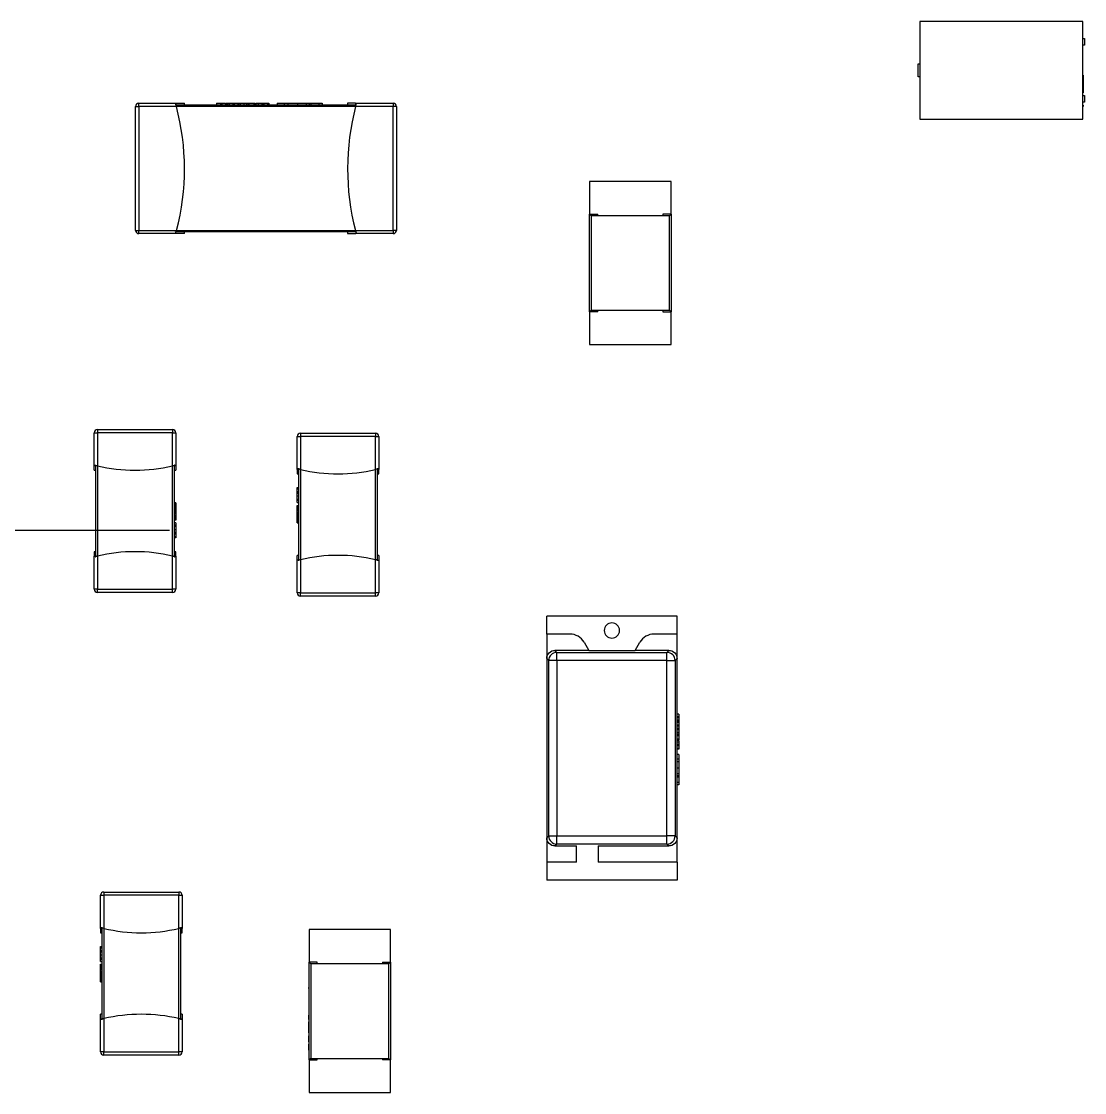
# Model space of a CAD drawing. Header units: millimetres. Extents: x 0 to 297, y 0 to 210.
# Drawn here: x 113.27 to 123.05, y 141.18 to 151.04 of the extents above; entities that cross this region are included whole.
import ezdxf

# ---------------------------------------------------------------- set-up
doc = ezdxf.new("R2010")
doc.units = ezdxf.units.MM
doc.layers.add('图框', color=7, linetype='Continuous')

# ---------------------------------------------------------------- blocks, each defined once
blk = doc.blocks.new('SW_CENTERMARKSYMBOL_0')
at = {"layer": '图框', "color": 0}
blk.add_line((3.75, 0), (6.75, 0), dxfattribs=at)

msp = doc.modelspace()

# ---------------------------------------------------------------- linework, layer by layer
at = {"color": 7, "linetype": 'Continuous', "lineweight": 25}
for p, q in [((123.0361, 151.0368), (121.5361, 151.0368)), ((121.5361, 151.0368), (121.5361, 150.1368)), ((123.0361, 150.1368), (123.0361, 151.0368)), ((123.0361, 150.8793), (123.0511, 150.8793)), ((123.0511, 150.8193), (123.0361, 150.8193)), ((123.0511, 150.8793), (123.0511, 150.8193)), ((121.5211, 150.6468), (121.5361, 150.6468)), ((121.5211, 150.5268), (121.5211, 150.6468)), ((121.5361, 150.5268), (121.5211, 150.5268)), ((123.0376, 150.5417), (123.0361, 150.5417)), ((123.0376, 150.5301), (123.0361, 150.5301)), ((123.0376, 150.5259), (123.0361, 150.5259)), ((123.0376, 150.5417), (123.0376, 150.5301)), ((123.0376, 150.5301), (123.0376, 150.5259)), ((123.0376, 150.5259), (123.0376, 150.5143)), ((123.0376, 150.5143), (123.0361, 150.5143)), ((123.0376, 150.5126), (123.0361, 150.5126)), ((123.0376, 150.508), (123.0361, 150.508)), ((123.0376, 150.5035), (123.0361, 150.5035)), ((123.0376, 150.4919), (123.0361, 150.4919)), ((123.0376, 150.4877), (123.0361, 150.4877)), ((123.0376, 150.4761), (123.0361, 150.4761)), ((123.0376, 150.4744), (123.0361, 150.4744)), ((123.0376, 150.4698), (123.0361, 150.4698)), ((123.0376, 150.4583), (123.0361, 150.4583)), ((123.0376, 150.4496), (123.0361, 150.4496)), ((123.0376, 150.4448), (123.0361, 150.4448)), ((123.0376, 150.4438), (123.0361, 150.4438)), ((123.0376, 150.4431), (123.0361, 150.4431)), ((123.0376, 150.4274), (123.0361, 150.4274)), ((123.0376, 150.4263), (123.0361, 150.4263)), ((123.0376, 150.4239), (123.0361, 150.4239)), ((123.0376, 150.4213), (123.0361, 150.4213)), ((123.0376, 150.508), (123.0376, 150.5044)), ((123.0376, 150.5035), (123.0376, 150.4919)), ((123.0376, 150.4919), (123.0376, 150.4877)), ((123.0376, 150.4877), (123.0376, 150.4761)), ((123.0376, 150.4761), (123.0376, 150.4752)), ((123.0376, 150.4583), (123.0376, 150.4496)), ((123.0376, 150.4496), (123.0376, 150.4448)), ((123.0376, 150.4448), (123.0376, 150.4438)), ((123.0376, 150.4438), (123.0376, 150.4431)), ((123.0376, 150.4431), (123.0376, 150.4274)), ((123.0376, 150.4269), (123.0376, 150.4263)), ((123.0376, 150.414), (123.0361, 150.414)), ((123.0376, 150.4028), (123.0361, 150.4028)), ((123.0376, 150.4012), (123.0361, 150.4012)), ((123.0376, 150.3984), (123.0361, 150.3984)), ((123.0376, 150.3975), (123.0361, 150.3975)), ((123.0376, 150.3972), (123.0361, 150.3972)), ((123.0376, 150.385), (123.0361, 150.385)), ((123.0376, 150.3811), (123.0361, 150.3811)), ((123.0376, 150.3561), (123.0361, 150.3561)), ((123.0361, 150.3543), (123.0511, 150.3543)), ((123.0376, 150.3346), (123.0361, 150.3346)), ((123.0376, 150.3229), (123.0361, 150.3229)), ((123.0376, 150.4122), (123.0376, 150.4108)), ((123.0376, 150.4014), (123.0376, 150.4012)), ((123.0376, 150.3975), (123.0376, 150.3972)), ((123.0376, 150.3972), (123.0376, 150.385)), ((123.0376, 150.385), (123.0376, 150.3811)), ((123.0511, 150.3543), (123.0511, 150.2943)), ((114.3214, 150.2542), (114.3514, 150.2542)), ((114.3214, 149.1142), (114.3214, 150.2542)), ((114.3514, 150.2542), (114.3514, 150.2842)), ((114.3514, 150.2842), (114.6992, 150.2842)), ((114.3514, 150.2542), (114.3514, 149.1142)), ((114.6969, 150.2542), (114.3514, 150.2542)), ((114.6899, 150.2802), (114.6952, 150.2802)), ((114.6929, 150.2692), (114.6922, 150.2692)), ((114.6952, 150.2607), (114.6952, 150.2802)), ((116.346, 150.2542), (114.6969, 150.2542)), ((114.6992, 150.2842), (114.7714, 150.2842)), ((114.6992, 150.2692), (116.3437, 150.2692)), ((114.7714, 150.2692), (114.7714, 150.2842)), ((115.0663, 150.2842), (115.0663, 150.2692)), ((115.0663, 150.2842), (115.1012, 150.2842)), ((115.1012, 150.2842), (115.1012, 150.2692)), ((115.1012, 150.2842), (115.1138, 150.2842)), ((115.1138, 150.2842), (115.1138, 150.2692)), ((115.1138, 150.2842), (115.1487, 150.2842)), ((115.1487, 150.2842), (115.1487, 150.2692)), ((115.1537, 150.2842), (115.1537, 150.2692)), ((115.1675, 150.2842), (115.1675, 150.2692)), ((115.1675, 150.2842), (115.1783, 150.2842)), ((115.1809, 150.2842), (115.1809, 150.2692)), ((115.1809, 150.2842), (115.2158, 150.2842)), ((115.2158, 150.2842), (115.2158, 150.2692)), ((115.2158, 150.2842), (115.2284, 150.2842)), ((115.2284, 150.2842), (115.2284, 150.2692)), ((115.2284, 150.2842), (115.2633, 150.2842)), ((115.2633, 150.2842), (115.2633, 150.2692)), ((115.2633, 150.2842), (115.266, 150.2842)), ((115.2683, 150.2842), (115.2683, 150.2692)), ((115.2821, 150.2842), (115.2821, 150.2692)), ((115.3168, 150.2842), (115.3168, 150.2692)), ((115.3168, 150.2842), (115.3429, 150.2842)), ((115.3429, 150.2842), (115.3429, 150.2692)), ((115.3429, 150.2842), (115.357, 150.2842)), ((115.357, 150.2842), (115.357, 150.2692)), ((115.357, 150.2842), (115.3601, 150.2842)), ((115.3601, 150.2842), (115.3601, 150.2692)), ((115.3601, 150.2842), (115.3622, 150.2842)), ((115.3622, 150.2842), (115.3622, 150.2692)), ((115.3622, 150.2842), (115.4094, 150.2842)), ((115.4094, 150.2842), (115.4094, 150.2692)), ((115.4106, 150.2842), (115.4126, 150.2842)), ((115.4126, 150.2842), (115.4126, 150.2692)), ((115.4199, 150.2842), (115.4199, 150.2692)), ((115.42, 150.2842), (115.42, 150.2692)), ((115.4277, 150.2842), (115.4277, 150.2692)), ((115.4494, 150.2842), (115.4494, 150.2692)), ((115.4549, 150.2842), (115.4591, 150.2842)), ((115.483, 150.2842), (115.483, 150.2692)), ((115.4874, 150.2842), (115.488, 150.2842)), ((115.4962, 150.2842), (115.4962, 150.2692)), ((115.499, 150.2842), (115.499, 150.2692)), ((115.499, 150.2842), (115.5, 150.2842)), ((115.5, 150.2842), (115.5, 150.2692)), ((115.5, 150.2842), (115.5364, 150.2842)), ((115.5364, 150.2842), (115.5364, 150.2692)), ((115.5364, 150.2842), (115.5482, 150.2842)), ((115.5482, 150.2842), (115.5482, 150.2692)), ((115.6232, 150.2842), (115.6232, 150.2692)), ((115.6876, 150.2842), (115.6876, 150.2692)), ((115.7227, 150.2842), (115.7227, 150.2692)), ((115.8112, 150.2842), (115.8112, 150.2692)), ((115.8893, 150.2842), (115.8893, 150.2692)), ((115.9179, 150.2842), (115.9179, 150.2692)), ((115.9329, 150.2842), (115.9329, 150.2692)), ((116.0077, 150.2842), (116.0077, 150.2692)), ((116.0383, 150.2842), (116.0383, 150.2692)), ((116.2714, 150.2842), (116.2714, 150.2692)), ((116.3437, 150.2842), (116.2714, 150.2842)), ((116.3437, 150.2842), (116.6914, 150.2842)), ((116.6914, 150.2542), (116.346, 150.2542)), ((116.3477, 150.2802), (116.353, 150.2802)), ((116.3477, 150.2607), (116.3477, 150.2802)), ((116.3506, 150.2692), (116.35, 150.2692)), ((116.6914, 150.2842), (116.6914, 150.2542)), ((116.7214, 150.2542), (116.6914, 150.2542)), ((116.6914, 149.1142), (116.6914, 150.2542)), ((116.7214, 150.2542), (116.7214, 149.1142)), ((123.0376, 150.2934), (123.0361, 150.2934)), ((123.0376, 150.2674), (123.0361, 150.2674)), ((123.0376, 150.2579), (123.0361, 150.2579)), ((123.0376, 150.2529), (123.0361, 150.2529)), ((123.0376, 150.2279), (123.0361, 150.2279)), ((123.0511, 150.2943), (123.0376, 150.2943)), ((121.5361, 150.1368), (123.0361, 150.1368)), ((123.0376, 150.2177), (123.0361, 150.2177)), ((118.4975, 149.5636), (118.4975, 149.2636)), ((119.2475, 149.5636), (118.4975, 149.5636)), ((119.2475, 149.2636), (119.2475, 149.5636)), ((118.5125, 149.2486), (118.4975, 149.2636)), ((118.4975, 148.3636), (118.4975, 149.2636)), ((118.4975, 149.2636), (118.5725, 149.2636)), ((119.2325, 149.2486), (118.5125, 149.2486)), ((118.5125, 149.2486), (118.5125, 148.3786)), ((118.5725, 149.2561), (118.5725, 149.2636)), ((119.1725, 149.2636), (119.1725, 149.2561)), ((119.2475, 149.2636), (119.1725, 149.2636)), ((119.2325, 149.2486), (119.2475, 149.2636)), ((119.2325, 148.3786), (119.2325, 149.2486)), ((119.2475, 149.2636), (119.2475, 148.3636)), ((119.249, 149.1733), (119.2475, 149.1733)), ((119.249, 149.1505), (119.2475, 149.1505)), ((119.249, 149.142), (119.2475, 149.142)), ((119.249, 149.1733), (119.249, 149.1505)), ((119.249, 149.1505), (119.249, 149.142)), ((119.249, 149.142), (119.249, 149.1184)), ((114.3214, 149.1142), (114.3514, 149.1142)), ((114.3514, 149.1142), (114.6992, 149.1142)), ((114.3514, 149.0842), (114.3514, 149.1142)), ((114.6969, 149.0842), (114.3514, 149.0842)), ((114.6899, 149.0992), (114.6952, 149.0992)), ((114.6929, 149.0883), (114.6922, 149.0883)), ((114.6929, 149.0907), (114.6929, 149.0883)), ((116.346, 149.0992), (114.6969, 149.0992)), ((114.7714, 149.0842), (114.6969, 149.0842)), ((114.6992, 149.1142), (116.3437, 149.1142)), ((114.7714, 149.0842), (114.7714, 149.0992)), ((116.2714, 149.0992), (116.2714, 149.0842)), ((116.2714, 149.0842), (116.346, 149.0842)), ((116.3437, 149.1142), (116.6914, 149.1142)), ((116.6914, 149.0842), (116.346, 149.0842)), ((116.3477, 149.0992), (116.353, 149.0992)), ((116.35, 149.0907), (116.35, 149.0883)), ((116.3506, 149.0883), (116.35, 149.0883)), ((116.6914, 149.1142), (116.6914, 149.0842)), ((116.7214, 149.1142), (116.6914, 149.1142)), ((119.249, 149.1184), (119.2475, 149.1184)), ((119.249, 149.1152), (119.2475, 149.1152)), ((119.249, 149.1062), (119.2475, 149.1062)), ((119.249, 149.0975), (119.2475, 149.0975)), ((119.249, 149.0747), (119.2475, 149.0747)), ((119.249, 149.0663), (119.2475, 149.0663)), ((119.249, 149.0427), (119.2475, 149.0427)), ((119.249, 149.0395), (119.2475, 149.0395)), ((119.249, 149.0975), (119.249, 149.0747)), ((119.249, 149.0747), (119.249, 149.0663)), ((119.249, 149.0663), (119.249, 149.0427)), ((119.249, 149.0427), (119.249, 149.0411)), ((119.249, 149.0304), (119.2475, 149.0304)), ((119.249, 149.0074), (119.2475, 149.0074)), ((119.249, 148.99), (119.2475, 148.99)), ((119.249, 148.9896), (119.2475, 148.9896)), ((119.249, 148.9798), (119.2475, 148.9798)), ((119.249, 148.9781), (119.2475, 148.9781)), ((119.249, 148.9771), (119.2475, 148.9771)), ((119.249, 148.9457), (119.2475, 148.9457)), ((119.249, 148.9453), (119.2475, 148.9453)), ((119.249, 148.9427), (119.2475, 148.9427)), ((119.249, 149.013), (119.249, 149.0074)), ((119.249, 149.0074), (119.249, 148.99)), ((119.249, 148.99), (119.249, 148.9896)), ((119.249, 148.9896), (119.249, 148.9798)), ((119.249, 148.9798), (119.249, 148.9781)), ((119.249, 148.9781), (119.249, 148.9771)), ((119.249, 148.9771), (119.249, 148.9457)), ((119.249, 148.9457), (119.249, 148.9453)), ((119.249, 148.9444), (119.249, 148.9427)), ((119.2475, 148.9378), (119.249, 148.9378)), ((119.249, 148.9378), (119.2475, 148.9378)), ((119.249, 148.9376), (119.2475, 148.9376)), ((119.249, 148.9375), (119.2475, 148.9375)), ((119.249, 148.9335), (119.2475, 148.9335)), ((119.249, 148.919), (119.2475, 148.919)), ((119.249, 148.8966), (119.2475, 148.8966)), ((119.249, 148.8876), (119.2475, 148.8876)), ((119.249, 148.8849), (119.2475, 148.8849)), ((119.249, 148.861), (119.2475, 148.861)), ((119.249, 148.8531), (119.2475, 148.8531)), ((119.249, 148.8527), (119.2475, 148.8527)), ((119.249, 148.8524), (119.2475, 148.8524)), ((119.249, 148.852), (119.2475, 148.852)), ((119.249, 148.9149), (119.249, 148.9117)), ((119.249, 148.8849), (119.249, 148.861)), ((119.249, 148.861), (119.249, 148.8531)), ((119.249, 148.8531), (119.249, 148.8527)), ((119.249, 148.8527), (119.249, 148.8524)), ((119.249, 148.8524), (119.249, 148.852)), ((119.249, 148.8025), (119.2475, 148.8025)), ((119.249, 148.7599), (119.2475, 148.7599)), ((119.249, 148.7367), (119.2475, 148.7367)), ((119.249, 148.6779), (119.2475, 148.6779)), ((119.249, 148.6257), (119.2475, 148.6257)), ((119.249, 148.6065), (119.2475, 148.6065)), ((119.249, 148.5965), (119.2475, 148.5965)), ((119.249, 148.5465), (119.2475, 148.5465)), ((119.249, 148.5258), (119.2475, 148.5258)), ((118.4975, 148.3636), (118.5125, 148.3786)), ((118.4975, 148.3636), (118.4975, 148.0636)), ((118.5725, 148.3636), (118.4975, 148.3636)), ((118.5125, 148.3786), (119.2325, 148.3786)), ((118.5725, 148.3636), (118.5725, 148.3711)), ((119.1725, 148.3711), (119.1725, 148.3636)), ((119.1725, 148.3636), (119.2475, 148.3636)), ((119.2475, 148.3636), (119.2325, 148.3786)), ((119.2475, 148.0636), (119.2475, 148.3636)), ((118.4975, 148.0636), (119.2475, 148.0636)), ((113.971, 147.2823), (113.971, 147.2523)), ((113.971, 147.2823), (114.661, 147.2823)), ((114.661, 147.2823), (114.661, 147.2523)), ((113.941, 147.2523), (113.971, 147.2523)), ((113.941, 146.9475), (113.941, 147.2523)), ((114.661, 147.2523), (113.971, 147.2523)), ((113.971, 147.2523), (113.971, 146.9475)), ((114.661, 146.9475), (114.661, 147.2523)), ((114.661, 147.2523), (114.691, 147.2523)), ((114.691, 147.2523), (114.691, 146.9475)), ((115.8092, 147.2185), (115.8392, 147.2185)), ((115.8092, 146.9137), (115.8092, 147.2185)), ((115.8392, 147.2485), (115.8392, 147.2185)), ((115.8392, 147.2485), (116.5292, 147.2485)), ((116.5292, 147.2185), (115.8392, 147.2185)), ((115.8392, 147.2185), (115.8392, 146.9137)), ((116.5292, 147.2485), (116.5292, 147.2185)), ((116.5292, 147.2185), (116.5592, 147.2185)), ((116.5292, 146.9137), (116.5292, 147.2185)), ((116.5592, 147.2185), (116.5592, 146.9137)), ((113.941, 146.9073), (113.941, 146.9475)), ((113.941, 146.9073), (113.956, 146.9073)), ((113.945, 146.9511), (113.945, 146.9539)), ((113.956, 146.9511), (113.945, 146.9511)), ((113.956, 146.9539), (113.956, 146.9511)), ((113.956, 146.1171), (113.956, 146.9475)), ((113.971, 146.9475), (113.971, 146.1171)), ((114.661, 146.1171), (114.661, 146.9475)), ((114.676, 146.9511), (114.676, 146.9539)), ((114.676, 146.9511), (114.687, 146.9511)), ((114.676, 146.9475), (114.676, 146.1171)), ((114.676, 146.9073), (114.691, 146.9073)), ((114.687, 146.9539), (114.687, 146.9511)), ((114.691, 146.9475), (114.691, 146.9073)), ((115.8092, 146.9137), (115.8092, 146.8735)), ((115.8092, 146.8735), (115.8242, 146.8735)), ((115.8132, 146.9173), (115.8132, 146.9201)), ((115.8242, 146.9173), (115.8132, 146.9173)), ((115.8242, 146.9201), (115.8242, 146.9173)), ((115.8242, 146.0833), (115.8242, 146.9137)), ((115.8392, 146.9137), (115.8392, 146.0833)), ((116.5292, 146.0833), (116.5292, 146.9137)), ((116.5442, 146.9173), (116.5442, 146.9201)), ((116.5442, 146.9173), (116.5552, 146.9173)), ((116.5442, 146.9137), (116.5442, 146.0833)), ((116.5442, 146.8735), (116.5592, 146.8735)), ((116.5552, 146.9201), (116.5552, 146.9173)), ((116.5592, 146.8735), (116.5592, 146.9137)), ((115.8092, 146.7468), (115.8242, 146.7468)), ((115.8092, 146.7366), (115.8242, 146.7366)), ((115.8092, 146.7116), (115.8242, 146.7116)), ((115.8092, 146.7066), (115.8242, 146.7066)), ((115.8092, 146.6971), (115.8242, 146.6971)), ((115.8092, 146.6711), (115.8242, 146.6711)), ((114.691, 146.608), (114.676, 146.608)), ((114.691, 146.5964), (114.676, 146.5964)), ((114.691, 146.5922), (114.676, 146.5922)), ((114.691, 146.5806), (114.676, 146.5806)), ((114.691, 146.5789), (114.676, 146.5789)), ((114.691, 146.5743), (114.676, 146.5743)), ((114.691, 146.608), (114.691, 146.5964)), ((114.691, 146.5964), (114.691, 146.5922)), ((114.691, 146.5922), (114.691, 146.5806)), ((114.691, 146.5743), (114.691, 146.5707)), ((115.8092, 146.6416), (115.8242, 146.6416)), ((115.8092, 146.6298), (115.8242, 146.6298)), ((115.8092, 146.6084), (115.8242, 146.6084)), ((115.8092, 146.5795), (115.8092, 146.5834)), ((115.8092, 146.5834), (115.8242, 146.5834)), ((115.8092, 146.5795), (115.8242, 146.5795)), ((115.8092, 146.5673), (115.8092, 146.5795)), ((114.691, 146.5698), (114.676, 146.5698)), ((114.691, 146.5582), (114.676, 146.5582)), ((114.691, 146.554), (114.676, 146.554)), ((114.691, 146.5424), (114.676, 146.5424)), ((114.691, 146.5407), (114.676, 146.5407)), ((114.691, 146.5361), (114.676, 146.5361)), ((114.691, 146.5245), (114.676, 146.5245)), ((114.691, 146.5158), (114.676, 146.5158)), ((114.691, 146.5111), (114.676, 146.5111)), ((114.691, 146.5101), (114.676, 146.5101)), ((114.691, 146.5094), (114.676, 146.5094)), ((114.691, 146.4937), (114.676, 146.4937)), ((114.691, 146.4926), (114.676, 146.4926)), ((114.691, 146.4902), (114.676, 146.4902)), ((114.691, 146.4876), (114.676, 146.4876)), ((114.691, 146.4803), (114.676, 146.4803)), ((114.691, 146.5698), (114.691, 146.5582)), ((114.691, 146.5582), (114.691, 146.554)), ((114.691, 146.554), (114.691, 146.5424)), ((114.691, 146.5424), (114.691, 146.5415)), ((114.691, 146.5245), (114.691, 146.5158)), ((114.691, 146.5158), (114.691, 146.5111)), ((114.691, 146.5111), (114.691, 146.5101)), ((114.691, 146.5101), (114.691, 146.5094)), ((114.691, 146.5094), (114.691, 146.4937)), ((114.691, 146.4932), (114.691, 146.4926)), ((114.691, 146.4785), (114.691, 146.4771)), ((115.8092, 146.5673), (115.8242, 146.5673)), ((115.8092, 146.567), (115.8092, 146.5673)), ((115.8092, 146.567), (115.8242, 146.567)), ((115.8092, 146.5661), (115.8242, 146.5661)), ((115.8092, 146.5631), (115.8092, 146.5633)), ((115.8092, 146.5617), (115.8242, 146.5617)), ((115.8092, 146.5523), (115.8092, 146.5537)), ((115.8092, 146.5504), (115.8242, 146.5504)), ((115.8092, 146.5432), (115.8242, 146.5432)), ((115.8092, 146.5406), (115.8242, 146.5406)), ((115.8092, 146.5382), (115.8242, 146.5382)), ((115.8092, 146.5375), (115.8092, 146.5382)), ((115.8092, 146.5214), (115.8092, 146.5371)), ((115.8092, 146.5371), (115.8242, 146.5371)), ((115.8092, 146.5214), (115.8242, 146.5214)), ((115.8092, 146.5207), (115.8092, 146.5214)), ((115.8092, 146.5207), (115.8242, 146.5207)), ((115.8092, 146.5197), (115.8092, 146.5207)), ((115.8092, 146.5197), (115.8242, 146.5197)), ((115.8092, 146.5149), (115.8092, 146.5197)), ((115.8092, 146.5062), (115.8092, 146.5149)), ((115.8092, 146.5149), (115.8242, 146.5149)), ((115.8092, 146.5062), (115.8242, 146.5062)), ((115.8092, 146.4947), (115.8242, 146.4947)), ((115.8092, 146.4901), (115.8242, 146.4901)), ((115.8092, 146.4884), (115.8092, 146.4893)), ((115.8092, 146.4768), (115.8092, 146.4884)), ((115.8092, 146.4884), (115.8242, 146.4884)), ((115.8092, 146.4726), (115.8092, 146.4768)), ((115.8092, 146.4768), (115.8242, 146.4768)), ((114.691, 146.4691), (114.676, 146.4691)), ((114.691, 146.4647), (114.676, 146.4647)), ((114.691, 146.4638), (114.676, 146.4638)), ((114.691, 146.4635), (114.676, 146.4635)), ((114.691, 146.4513), (114.676, 146.4513)), ((114.691, 146.4474), (114.676, 146.4474)), ((114.691, 146.4224), (114.676, 146.4224)), ((114.691, 146.4009), (114.676, 146.4009)), ((114.691, 146.3892), (114.676, 146.3892)), ((114.691, 146.4677), (114.691, 146.4675)), ((114.691, 146.4638), (114.691, 146.4635)), ((114.691, 146.4635), (114.691, 146.4513)), ((114.691, 146.4513), (114.691, 146.4474)), ((115.8092, 146.4726), (115.8242, 146.4726)), ((115.8092, 146.461), (115.8092, 146.4726)), ((115.8092, 146.461), (115.8242, 146.461)), ((115.8092, 146.4565), (115.8092, 146.4601)), ((115.8092, 146.4565), (115.8242, 146.4565)), ((115.8092, 146.4519), (115.8242, 146.4519)), ((115.8092, 146.4386), (115.8092, 146.4502)), ((115.8092, 146.4502), (115.8242, 146.4502)), ((115.8092, 146.4344), (115.8092, 146.4386)), ((115.8092, 146.4386), (115.8242, 146.4386)), ((115.8092, 146.4344), (115.8242, 146.4344)), ((115.8092, 146.4228), (115.8092, 146.4344)), ((115.8092, 146.4228), (115.8242, 146.4228)), ((114.691, 146.3597), (114.676, 146.3597)), ((114.691, 146.3337), (114.676, 146.3337)), ((114.691, 146.3241), (114.676, 146.3241)), ((114.691, 146.3192), (114.676, 146.3192)), ((114.691, 146.2942), (114.676, 146.2942)), ((114.691, 146.284), (114.676, 146.284)), ((113.956, 146.1573), (113.941, 146.1573)), ((113.941, 146.1573), (113.941, 146.1171)), ((113.941, 145.8123), (113.941, 146.1171)), ((113.945, 146.1107), (113.945, 146.1135)), ((113.956, 146.1135), (113.945, 146.1135)), ((113.956, 146.1135), (113.956, 146.1107)), ((113.971, 146.1171), (113.971, 145.8123)), ((114.661, 145.8123), (114.661, 146.1171)), ((114.691, 146.1573), (114.676, 146.1573)), ((114.676, 146.1107), (114.676, 146.1135)), ((114.676, 146.1135), (114.687, 146.1135)), ((114.687, 146.1135), (114.687, 146.1107)), ((114.691, 146.1171), (114.691, 146.1573)), ((114.691, 146.1171), (114.691, 145.8123)), ((115.8242, 146.1235), (115.8092, 146.1235)), ((115.8092, 146.0833), (115.8092, 146.1235)), ((115.8092, 145.7785), (115.8092, 146.0833)), ((115.8132, 146.0769), (115.8132, 146.0796)), ((115.8242, 146.0796), (115.8132, 146.0796)), ((115.8242, 146.0796), (115.8242, 146.0769)), ((115.8392, 146.0833), (115.8392, 145.7785)), ((116.5292, 145.7785), (116.5292, 146.0833)), ((116.5592, 146.1235), (116.5442, 146.1235)), ((116.5442, 146.0769), (116.5442, 146.0796)), ((116.5442, 146.0796), (116.5552, 146.0796)), ((116.5552, 146.0796), (116.5552, 146.0769)), ((116.5592, 146.1235), (116.5592, 146.0833)), ((116.5592, 146.0833), (116.5592, 145.7785)), ((113.971, 145.8123), (113.941, 145.8123)), ((113.971, 145.7823), (113.971, 145.8123)), ((113.971, 145.8123), (114.661, 145.8123)), ((114.691, 145.8123), (114.661, 145.8123)), ((114.661, 145.7823), (114.661, 145.8123)), ((114.661, 145.7823), (113.971, 145.7823)), ((115.8392, 145.7785), (115.8092, 145.7785)), ((115.8392, 145.7485), (115.8392, 145.7785)), ((115.8392, 145.7785), (116.5292, 145.7785)), ((116.5292, 145.7485), (115.8392, 145.7485)), ((116.5292, 145.7485), (116.5292, 145.7785)), ((116.5592, 145.7785), (116.5292, 145.7785)), ((118.1031, 145.3989), (118.1031, 145.5639)), ((119.3031, 145.5639), (118.1031, 145.5639)), ((119.3031, 145.3989), (119.3031, 145.5639)), ((118.1031, 145.3989), (118.1031, 143.2989)), ((118.3165, 145.3989), (118.1031, 145.3989)), ((119.3031, 145.3989), (119.0897, 145.3989)), ((119.3031, 143.2989), (119.3031, 145.3989)), ((118.4464, 145.3239), (118.4897, 145.2489)), ((118.9165, 145.2489), (118.9598, 145.3239)), ((118.178, 145.2489), (118.1964, 145.2305)), ((118.4897, 145.2489), (118.178, 145.2489)), ((118.1964, 145.1555), (118.1964, 145.2305)), ((118.1964, 145.2305), (119.2097, 145.2305)), ((118.4897, 145.2489), (118.9165, 145.2489)), ((119.2281, 145.2489), (118.9165, 145.2489)), ((119.2097, 145.2305), (119.2281, 145.2489)), ((119.2097, 145.1555), (119.2097, 145.2305)), ((118.1215, 145.1555), (118.1031, 145.1739)), ((118.1031, 145.1739), (118.1031, 143.5239)), ((118.1964, 145.1555), (118.1215, 145.1555)), ((118.1215, 143.5423), (118.1215, 145.1555)), ((118.1964, 145.1555), (118.1964, 143.5423)), ((119.2097, 145.1555), (118.1964, 145.1555)), ((119.2097, 143.5423), (119.2097, 145.1555)), ((119.2097, 145.1555), (119.2846, 145.1555)), ((119.3031, 145.1739), (119.2846, 145.1555)), ((119.2846, 145.1555), (119.2846, 143.5423)), ((119.3031, 143.5239), (119.3031, 145.1739)), ((119.3181, 144.661), (119.3031, 144.661)), ((119.3181, 144.6377), (119.3031, 144.6377)), ((119.3181, 144.6293), (119.3031, 144.6293)), ((119.3181, 144.6061), (119.3031, 144.6061)), ((119.3181, 144.6027), (119.3031, 144.6027)), ((119.3181, 144.661), (119.3181, 144.6377)), ((119.3181, 144.6377), (119.3181, 144.6293)), ((119.3181, 144.6293), (119.3181, 144.6061)), ((119.3181, 144.5935), (119.3031, 144.5935)), ((119.3181, 144.5846), (119.3031, 144.5846)), ((119.3181, 144.5613), (119.3031, 144.5613)), ((119.3181, 144.5529), (119.3031, 144.5529)), ((119.3181, 144.5297), (119.3031, 144.5297)), ((119.3181, 144.5263), (119.3031, 144.5263)), ((119.3181, 144.5171), (119.3031, 144.5171)), ((119.3181, 144.5935), (119.3181, 144.5863)), ((119.3181, 144.5846), (119.3181, 144.5613)), ((119.3181, 144.5613), (119.3181, 144.5529)), ((119.3181, 144.5529), (119.3181, 144.5297)), ((119.3181, 144.5297), (119.3181, 144.5278)), ((119.3181, 144.494), (119.3031, 144.494)), ((119.3181, 144.4766), (119.3031, 144.4766)), ((119.3181, 144.4671), (119.3031, 144.4671)), ((119.3181, 144.4651), (119.3031, 144.4651)), ((119.3181, 144.4637), (119.3031, 144.4637)), ((119.3181, 144.4323), (119.3031, 144.4323)), ((119.3181, 144.4301), (119.3031, 144.4301)), ((119.3181, 144.4252), (119.3031, 144.4252)), ((119.3181, 144.4252), (119.3031, 144.4252)), ((119.3181, 144.42), (119.3031, 144.42)), ((119.3181, 144.4056), (119.3031, 144.4056)), ((119.3181, 144.494), (119.3181, 144.4766)), ((119.3181, 144.4766), (119.3181, 144.4671)), ((119.3181, 144.4671), (119.3181, 144.4651)), ((119.3181, 144.4651), (119.3181, 144.4637)), ((119.3181, 144.4637), (119.3181, 144.4323)), ((119.3181, 144.4314), (119.3181, 144.4301)), ((119.3181, 144.3832), (119.3031, 144.3832)), ((119.3181, 144.3744), (119.3031, 144.3744)), ((119.3181, 144.3725), (119.3031, 144.3725)), ((119.3181, 144.3719), (119.3031, 144.3719)), ((119.3181, 144.3476), (119.3031, 144.3476)), ((119.3181, 144.3397), (119.3031, 144.3397)), ((119.3181, 144.4019), (119.3181, 144.3991)), ((119.3181, 144.3802), (119.3181, 144.3798)), ((119.3181, 144.3725), (119.3181, 144.3719)), ((119.3181, 144.3719), (119.3181, 144.3476)), ((119.3181, 144.3476), (119.3181, 144.3397)), ((119.3181, 144.2897), (119.3031, 144.2897)), ((119.3181, 144.2468), (119.3031, 144.2468)), ((119.3181, 144.2234), (119.3031, 144.2234)), ((119.3181, 144.1644), (119.3031, 144.1644)), ((119.3181, 144.1123), (119.3031, 144.1123)), ((119.3181, 144.0932), (119.3031, 144.0932)), ((119.3181, 144.0832), (119.3031, 144.0832)), ((119.3181, 144.0333), (119.3031, 144.0333)), ((119.3181, 144.013), (119.3031, 144.013)), ((118.1031, 143.5239), (118.1215, 143.5423)), ((118.1215, 143.5423), (118.1964, 143.5423)), ((118.1964, 143.5423), (119.2097, 143.5423)), ((118.1964, 143.4673), (118.1964, 143.5423)), ((119.2846, 143.5423), (119.2097, 143.5423)), ((119.2097, 143.4673), (119.2097, 143.5423)), ((119.2846, 143.5423), (119.3031, 143.5239)), ((118.1964, 143.4673), (118.178, 143.4489)), ((118.178, 143.4489), (118.3762, 143.4489)), ((119.2097, 143.4673), (118.1964, 143.4673)), ((118.3762, 143.2989), (118.3762, 143.4494)), ((118.5777, 143.4494), (118.5777, 143.2989)), ((118.5777, 143.4489), (119.2281, 143.4489)), ((119.2281, 143.4489), (119.2097, 143.4673)), ((118.3762, 143.2989), (118.1031, 143.2989)), ((118.1031, 143.2989), (118.1031, 143.1339)), ((119.3031, 143.2989), (118.5777, 143.2989)), ((119.3031, 143.2989), (119.3031, 143.1339)), ((119.3031, 143.1339), (118.1031, 143.1339)), ((114.029, 143.0253), (114.029, 142.9953)), ((114.029, 143.0253), (114.719, 143.0253)), ((114.719, 143.0253), (114.719, 142.9953)), ((113.999, 142.6905), (113.999, 142.9953)), ((113.999, 142.9953), (114.029, 142.9953)), ((114.029, 142.9953), (114.029, 142.6905)), ((114.719, 142.9953), (114.029, 142.9953)), ((114.719, 142.6905), (114.719, 142.9953)), ((114.719, 142.9953), (114.749, 142.9953)), ((114.749, 142.9953), (114.749, 142.6905)), ((113.999, 142.6905), (113.999, 142.6503)), ((113.999, 142.6503), (114.014, 142.6503)), ((114.003, 142.6941), (114.003, 142.6969)), ((114.014, 142.6941), (114.003, 142.6941)), ((114.014, 142.6969), (114.014, 142.6941)), ((114.014, 141.86), (114.014, 142.6905)), ((114.029, 142.6905), (114.029, 141.86)), ((114.719, 141.86), (114.719, 142.6905)), ((114.734, 142.6941), (114.734, 142.6969)), ((114.734, 142.6941), (114.745, 142.6941)), ((114.734, 142.6905), (114.734, 141.86)), ((114.734, 142.6503), (114.749, 142.6503)), ((114.745, 142.6969), (114.745, 142.6941)), ((114.749, 142.6503), (114.749, 142.6905)), ((115.9173, 142.6799), (115.9173, 142.3799)), ((116.6673, 142.6799), (115.9173, 142.6799)), ((116.6673, 142.3799), (116.6673, 142.6799)), ((113.999, 142.5235), (114.014, 142.5235)), ((113.999, 142.5133), (114.014, 142.5133)), ((113.999, 142.4884), (114.014, 142.4884)), ((113.999, 142.4834), (114.014, 142.4834)), ((113.999, 142.4739), (114.014, 142.4739)), ((113.999, 142.4478), (114.014, 142.4478)), ((113.999, 142.4183), (114.014, 142.4183)), ((113.999, 142.4066), (114.014, 142.4066)), ((113.999, 142.3851), (114.014, 142.3851)), ((113.999, 142.3602), (114.014, 142.3602)), ((113.999, 142.3562), (113.999, 142.3602)), ((113.999, 142.3562), (114.014, 142.3562)), ((113.999, 142.3441), (113.999, 142.3562)), ((113.999, 142.3441), (114.014, 142.3441)), ((113.999, 142.3438), (113.999, 142.3441)), ((113.999, 142.3438), (114.014, 142.3438)), ((113.999, 142.3428), (114.014, 142.3428)), ((113.999, 142.3399), (113.999, 142.3401)), ((113.999, 142.3384), (114.014, 142.3384)), ((115.9173, 142.3799), (115.9323, 142.3649)), ((115.9173, 141.4799), (115.9173, 142.3799)), ((115.9923, 142.3799), (115.9173, 142.3799)), ((116.6523, 142.3649), (115.9323, 142.3649)), ((115.9323, 142.3649), (115.9323, 141.4949)), ((115.9923, 142.3724), (115.9923, 142.3799)), ((116.5923, 142.3799), (116.6673, 142.3799)), ((116.5923, 142.3799), (116.5923, 142.3724)), ((116.6673, 142.3799), (116.6523, 142.3649)), ((116.6523, 141.4949), (116.6523, 142.3649)), ((116.6673, 142.3799), (116.6673, 141.4799)), ((113.999, 142.3291), (113.999, 142.3305)), ((113.999, 142.3272), (114.014, 142.3272)), ((113.999, 142.32), (114.014, 142.32)), ((113.999, 142.3174), (114.014, 142.3174)), ((113.999, 142.3143), (113.999, 142.3149)), ((113.999, 142.3149), (114.014, 142.3149)), ((113.999, 142.3139), (114.014, 142.3139)), ((113.999, 142.2982), (113.999, 142.3139)), ((113.999, 142.2982), (114.014, 142.2982)), ((113.999, 142.2975), (113.999, 142.2982)), ((113.999, 142.2975), (114.014, 142.2975)), ((113.999, 142.2964), (113.999, 142.2975)), ((113.999, 142.2964), (114.014, 142.2964)), ((113.999, 142.2917), (113.999, 142.2964)), ((113.999, 142.2917), (114.014, 142.2917)), ((113.999, 142.283), (113.999, 142.2917)), ((113.999, 142.283), (114.014, 142.283)), ((113.999, 142.2715), (114.014, 142.2715)), ((113.999, 142.2669), (114.014, 142.2669)), ((113.999, 142.2652), (113.999, 142.2661)), ((113.999, 142.2652), (114.014, 142.2652)), ((113.999, 142.2536), (113.999, 142.2652)), ((113.999, 142.2536), (114.014, 142.2536)), ((113.999, 142.2494), (113.999, 142.2536)), ((113.999, 142.2377), (113.999, 142.2494)), ((113.999, 142.2494), (114.014, 142.2494)), ((113.999, 142.2377), (114.014, 142.2377)), ((113.999, 142.2333), (113.999, 142.2368)), ((113.999, 142.2333), (114.014, 142.2333)), ((113.999, 142.2287), (114.014, 142.2287)), ((113.999, 142.2154), (113.999, 142.227)), ((113.999, 142.227), (114.014, 142.227)), ((113.999, 142.2154), (114.014, 142.2154)), ((113.999, 142.2111), (113.999, 142.2154)), ((113.999, 142.1995), (113.999, 142.2111)), ((113.999, 142.2111), (114.014, 142.2111)), ((113.999, 142.1995), (114.014, 142.1995)), ((115.9158, 142.2177), (115.9173, 142.2177)), ((115.9158, 142.197), (115.9173, 142.197)), ((115.9158, 142.147), (115.9173, 142.147)), ((115.9158, 142.137), (115.9173, 142.137)), ((115.9158, 142.1178), (115.9173, 142.1178)), ((115.9158, 142.0656), (115.9173, 142.0656)), ((115.9158, 142.0067), (115.9173, 142.0067)), ((115.9158, 141.9836), (115.9173, 141.9836)), ((115.9158, 141.941), (115.9173, 141.941)), ((114.014, 141.9003), (113.999, 141.9003)), ((113.999, 141.86), (113.999, 141.9003)), ((113.999, 141.5553), (113.999, 141.86)), ((114.003, 141.8537), (114.003, 141.8564)), ((114.014, 141.8564), (114.003, 141.8564)), ((114.014, 141.8564), (114.014, 141.8537)), ((114.029, 141.86), (114.029, 141.5553)), ((114.719, 141.5553), (114.719, 141.86)), ((114.749, 141.9003), (114.734, 141.9003)), ((114.734, 141.8537), (114.734, 141.8564)), ((114.734, 141.8564), (114.745, 141.8564)), ((114.745, 141.8564), (114.745, 141.8537)), ((114.749, 141.9003), (114.749, 141.86)), ((114.749, 141.86), (114.749, 141.5553)), ((115.9158, 141.8911), (115.9158, 141.8915)), ((115.9158, 141.8915), (115.9173, 141.8915)), ((115.9158, 141.8911), (115.9173, 141.8911)), ((115.9158, 141.8908), (115.9158, 141.8911)), ((115.9158, 141.8908), (115.9173, 141.8908)), ((115.9158, 141.8904), (115.9158, 141.8908)), ((115.9158, 141.8825), (115.9158, 141.8904)), ((115.9158, 141.8904), (115.9173, 141.8904)), ((115.9158, 141.8825), (115.9173, 141.8825)), ((115.9158, 141.8586), (115.9158, 141.8825)), ((115.9158, 141.8586), (115.9173, 141.8586)), ((115.9158, 141.8559), (115.9173, 141.8559)), ((115.9158, 141.8469), (115.9173, 141.8469)), ((115.9158, 141.8286), (115.9158, 141.8318)), ((115.9158, 141.8245), (115.9173, 141.8245)), ((115.9158, 141.81), (115.9173, 141.81)), ((115.9158, 141.806), (115.9173, 141.806)), ((115.9158, 141.8059), (115.9173, 141.8059)), ((115.9173, 141.8057), (115.9158, 141.8057)), ((115.9158, 141.8057), (115.9173, 141.8057)), ((115.9158, 141.8008), (115.9173, 141.8008)), ((115.9158, 141.7991), (115.9158, 141.8008)), ((115.9158, 141.7978), (115.9158, 141.7982)), ((115.9158, 141.7982), (115.9173, 141.7982)), ((115.9158, 141.7664), (115.9158, 141.7978)), ((115.9158, 141.7978), (115.9173, 141.7978)), ((115.9158, 141.7664), (115.9173, 141.7664)), ((115.9158, 141.7654), (115.9158, 141.7664)), ((115.9158, 141.7654), (115.9173, 141.7654)), ((115.9158, 141.7637), (115.9158, 141.7654)), ((115.9158, 141.7637), (115.9173, 141.7637)), ((115.9158, 141.7539), (115.9158, 141.7637)), ((115.9158, 141.7539), (115.9173, 141.7539)), ((115.9158, 141.7535), (115.9158, 141.7539)), ((115.9158, 141.7361), (115.9158, 141.7535)), ((115.9158, 141.7535), (115.9173, 141.7535)), ((115.9158, 141.7361), (115.9173, 141.7361)), ((115.9158, 141.7304), (115.9158, 141.7361)), ((115.9158, 141.7131), (115.9173, 141.7131)), ((115.9158, 141.704), (115.9173, 141.704)), ((115.9158, 141.7008), (115.9158, 141.7024)), ((115.9158, 141.7008), (115.9173, 141.7008)), ((115.9158, 141.6772), (115.9158, 141.7008)), ((115.9158, 141.6688), (115.9158, 141.6772)), ((115.9158, 141.6772), (115.9173, 141.6772)), ((115.9158, 141.6688), (115.9173, 141.6688)), ((115.9158, 141.6459), (115.9158, 141.6688)), ((115.9158, 141.6459), (115.9173, 141.6459)), ((114.029, 141.5553), (113.999, 141.5553)), ((114.029, 141.5253), (114.029, 141.5553)), ((114.029, 141.5553), (114.719, 141.5553)), ((114.749, 141.5553), (114.719, 141.5553)), ((114.719, 141.5253), (114.719, 141.5553)), ((115.9158, 141.6373), (115.9173, 141.6373)), ((115.9158, 141.6283), (115.9173, 141.6283)), ((115.9158, 141.6015), (115.9158, 141.6251)), ((115.9158, 141.6251), (115.9173, 141.6251)), ((115.9158, 141.6015), (115.9173, 141.6015)), ((115.9158, 141.593), (115.9158, 141.6015)), ((115.9158, 141.593), (115.9173, 141.593)), ((115.9158, 141.5702), (115.9158, 141.593)), ((115.9158, 141.5702), (115.9173, 141.5702)), ((114.719, 141.5253), (114.029, 141.5253)), ((115.9323, 141.4949), (115.9173, 141.4799)), ((115.9173, 141.4799), (115.9173, 141.1799)), ((115.9173, 141.4799), (115.9923, 141.4799)), ((115.9323, 141.4949), (116.6523, 141.4949)), ((115.9923, 141.4799), (115.9923, 141.4874)), ((116.5923, 141.4874), (116.5923, 141.4799)), ((116.6673, 141.4799), (116.5923, 141.4799)), ((116.6523, 141.4949), (116.6673, 141.4799)), ((116.6673, 141.1799), (116.6673, 141.4799)), ((115.9173, 141.1799), (116.6673, 141.1799))]:
    msp.add_line(p, q, dxfattribs=at)
for centre, radius, start, end in [((114.3514, 150.2542), 0.03, 90, 180), ((112.5214, 149.6799), 2.25, 345.43815, 14.78791), ((118.5214, 149.6799), 2.25, 165.21209, 194.56185), ((116.6914, 150.2542), 0.03, 0, 90), ((114.3514, 149.1142), 0.03, 180, 270), ((116.6914, 149.1142), 0.03, 270, 0), ((113.971, 147.2523), 0.03, 90, 180), ((114.661, 147.2523), 0.03, 0, 90), ((115.8392, 147.2185), 0.03, 90, 180), ((116.5292, 147.2185), 0.03, 0, 90), ((114.316, 148.4073), 1.5, 256.70293, 283.29707), ((116.1842, 148.3735), 1.5, 256.70293, 283.29707), ((114.316, 144.6573), 1.5, 76.70293, 103.29707), ((116.1842, 144.6235), 1.5, 76.70293, 103.29707), ((113.971, 145.8123), 0.03, 180, 270), ((114.661, 145.8123), 0.03, 270, 0), ((115.8392, 145.7785), 0.03, 180, 270), ((116.5292, 145.7785), 0.03, 270, 0), ((118.7031, 145.4319), 0.0701, 90, 270), ((118.7031, 145.4319), 0.0701, 270, 90), ((118.3165, 145.2489), 0.15, 30, 90), ((119.0897, 145.2489), 0.15, 90, 150), ((118.1965, 145.1554), 0.0751, 90.08169, 179.91831), ((119.2096, 145.1554), 0.0751, 0.08169, 89.91831), ((118.1965, 143.5424), 0.0751, 180.08169, 269.91831), ((119.2096, 143.5424), 0.0751, 270.08169, 359.91831), ((114.029, 142.9953), 0.03, 90, 180), ((114.719, 142.9953), 0.03, 0, 90), ((114.374, 144.1503), 1.5, 256.70293, 283.29707), ((114.374, 140.4003), 1.5, 76.70293, 103.29707), ((114.029, 141.5553), 0.03, 180, 270), ((114.719, 141.5553), 0.03, 270, 0)]:
    msp.add_arc(centre, radius, start, end, dxfattribs=at)
for points in [[(123.0376, 150.5126), (123.0376, 150.5126), (123.0376, 150.5111), (123.0376, 150.508)], [(123.0376, 150.4744), (123.0376, 150.4744), (123.0376, 150.4729), (123.0376, 150.4698)], [(123.0376, 150.4698), (123.0376, 150.4667), (123.0376, 150.4629), (123.0376, 150.4583)], [(123.0376, 150.4263), (123.0376, 150.4247), (123.0376, 150.4239), (123.0376, 150.4239)], [(123.0376, 150.4213), (123.0376, 150.4194), (123.0376, 150.417), (123.0376, 150.414)], [(123.0376, 150.414), (123.0376, 150.4095), (123.0376, 150.4058), (123.0376, 150.4028)], [(123.0376, 150.4028), (123.0376, 150.3999), (123.0376, 150.3984), (123.0376, 150.3984)], [(114.6925, 150.2707), (114.6914, 150.2746), (114.6905, 150.2779), (114.6899, 150.2802)], [(114.6922, 150.2692), (114.6923, 150.2697), (114.6924, 150.2702), (114.6925, 150.2707)], [(114.6925, 150.2707), (114.6926, 150.2702), (114.6928, 150.2697), (114.6929, 150.2692)], [(114.6969, 150.2542), (114.6955, 150.2594), (114.6941, 150.2647), (114.6929, 150.2692)], [(114.6952, 150.2802), (114.6964, 150.2828), (114.6978, 150.2842), (114.6992, 150.2842)], [(114.6955, 150.2596), (114.6961, 150.2653), (114.6976, 150.2692), (114.6992, 150.2692)], [(115.1537, 150.2842), (115.1537, 150.2842), (115.1583, 150.2842), (115.1675, 150.2842)], [(115.2683, 150.2842), (115.2683, 150.2842), (115.273, 150.2842), (115.2821, 150.2842)], [(115.2821, 150.2842), (115.2913, 150.2842), (115.3029, 150.2842), (115.3168, 150.2842)], [(115.4126, 150.2842), (115.4174, 150.2842), (115.4199, 150.2842), (115.4199, 150.2842)], [(115.4277, 150.2842), (115.4334, 150.2842), (115.4406, 150.2842), (115.4494, 150.2842)], [(115.4494, 150.2842), (115.463, 150.2842), (115.4742, 150.2842), (115.483, 150.2842)], [(115.483, 150.2842), (115.4918, 150.2842), (115.4962, 150.2842), (115.4962, 150.2842)], [(115.6232, 150.2842), (115.6238, 150.2842), (115.6505, 150.2842), (115.6876, 150.2842)], [(115.6876, 150.2842), (115.6947, 150.2842), (115.7071, 150.2842), (115.7227, 150.2842)], [(115.7227, 150.2842), (115.7475, 150.2842), (115.7787, 150.2842), (115.8112, 150.2842)], [(115.8112, 150.2842), (115.8399, 150.2842), (115.8665, 150.2842), (115.8893, 150.2842)], [(115.8893, 150.2842), (115.9004, 150.2842), (115.9095, 150.2842), (115.9179, 150.2842)], [(115.9179, 150.2842), (115.9231, 150.2842), (115.9277, 150.2842), (115.9329, 150.2842)], [(115.9329, 150.2842), (115.9609, 150.2842), (115.9876, 150.2842), (116.0077, 150.2842)], [(116.0077, 150.2842), (116.0273, 150.2842), (116.0383, 150.2842), (116.0383, 150.2842)], [(116.3477, 150.2802), (116.3465, 150.2828), (116.3451, 150.2842), (116.3437, 150.2842)], [(116.3437, 150.2692), (116.3452, 150.2692), (116.3468, 150.2653), (116.3474, 150.2596)], [(116.346, 150.2542), (116.3473, 150.2594), (116.3487, 150.2647), (116.35, 150.2692)], [(116.35, 150.2692), (116.3501, 150.2697), (116.3502, 150.2702), (116.3504, 150.2707)], [(116.3504, 150.2707), (116.3514, 150.2746), (116.3523, 150.2779), (116.353, 150.2802)], [(116.3506, 150.2692), (116.3505, 150.2697), (116.3505, 150.2702), (116.3504, 150.2707)], [(123.0376, 150.2674), (123.0376, 150.2637), (123.0376, 150.2607), (123.0376, 150.2579)], [(123.0376, 150.2579), (123.0376, 150.2561), (123.0376, 150.2546), (123.0376, 150.2529)], [(114.6925, 149.0892), (114.6914, 149.0917), (114.6905, 149.0951), (114.6899, 149.0992)], [(114.6922, 149.0883), (114.6923, 149.0886), (114.6924, 149.0889), (114.6925, 149.0892)], [(114.6925, 149.0892), (114.6926, 149.0897), (114.6928, 149.0902), (114.6929, 149.0907)], [(114.6969, 149.0842), (114.6955, 149.0842), (114.6941, 149.0856), (114.6929, 149.0883)], [(114.6952, 149.0992), (114.6964, 149.1038), (114.6978, 149.109), (114.6992, 149.1142)], [(114.6969, 149.0992), (114.6964, 149.0992), (114.6959, 149.0996), (114.6955, 149.1003)], [(116.3477, 149.0992), (116.3465, 149.1038), (116.3451, 149.109), (116.3437, 149.1142)], [(116.3474, 149.1003), (116.3469, 149.0996), (116.3464, 149.0992), (116.346, 149.0992)], [(116.346, 149.0842), (116.3473, 149.0842), (116.3487, 149.0856), (116.35, 149.0883)], [(116.35, 149.0907), (116.3501, 149.0902), (116.3502, 149.0897), (116.3504, 149.0892)], [(116.3504, 149.0892), (116.3514, 149.0917), (116.3523, 149.0951), (116.353, 149.0992)], [(116.3506, 149.0883), (116.3505, 149.0886), (116.3505, 149.0889), (116.3504, 149.0892)], [(119.249, 148.9427), (119.249, 148.9395), (119.249, 148.9378), (119.249, 148.9378)], [(119.249, 148.9335), (119.249, 148.9297), (119.249, 148.9249), (119.249, 148.919)], [(119.249, 148.6065), (119.249, 148.603), (119.249, 148.6), (119.249, 148.5965)], [(113.941, 146.9475), (113.941, 146.9487), (113.9424, 146.95), (113.945, 146.9511)], [(113.945, 146.9539), (113.9463, 146.9536), (113.948, 146.9531), (113.9498, 146.9527)], [(113.9498, 146.9527), (113.9516, 146.9531), (113.9537, 146.9536), (113.956, 146.9539)], [(113.9498, 146.9527), (113.9519, 146.9522), (113.9539, 146.9516), (113.956, 146.9511)], [(113.956, 146.9511), (113.9605, 146.95), (113.9658, 146.9487), (113.971, 146.9475)], [(113.956, 146.9475), (113.956, 146.9484), (113.9576, 146.9494), (113.9604, 146.9501)], [(114.661, 146.9475), (114.6662, 146.9487), (114.6715, 146.95), (114.676, 146.9511)], [(114.6716, 146.9501), (114.6744, 146.9494), (114.676, 146.9484), (114.676, 146.9475)], [(114.676, 146.9539), (114.6783, 146.9536), (114.6804, 146.9531), (114.6822, 146.9527)], [(114.6822, 146.9527), (114.6802, 146.9522), (114.6781, 146.9516), (114.676, 146.9511)], [(114.6822, 146.9527), (114.6841, 146.9531), (114.6857, 146.9536), (114.687, 146.9539)], [(114.687, 146.9511), (114.6896, 146.95), (114.691, 146.9487), (114.691, 146.9475)], [(115.8132, 146.9173), (115.8106, 146.9162), (115.8092, 146.9149), (115.8092, 146.9137)], [(115.818, 146.9189), (115.8161, 146.9193), (115.8145, 146.9198), (115.8132, 146.9201)], [(115.8242, 146.9201), (115.8219, 146.9197), (115.8198, 146.9193), (115.818, 146.9189)], [(115.8242, 146.9173), (115.8221, 146.9178), (115.8201, 146.9184), (115.818, 146.9189)], [(115.8392, 146.9137), (115.834, 146.9149), (115.8287, 146.9162), (115.8242, 146.9173)], [(115.8242, 146.9137), (115.8242, 146.9146), (115.8258, 146.9156), (115.8286, 146.9162)], [(116.5442, 146.9173), (116.5396, 146.9162), (116.5344, 146.9149), (116.5292, 146.9137)], [(116.5398, 146.9162), (116.5426, 146.9156), (116.5442, 146.9146), (116.5442, 146.9137)], [(116.5504, 146.9189), (116.5486, 146.9193), (116.5465, 146.9198), (116.5442, 146.9201)], [(116.5442, 146.9173), (116.5463, 146.9178), (116.5483, 146.9184), (116.5504, 146.9189)], [(116.5552, 146.9201), (116.5539, 146.9198), (116.5523, 146.9193), (116.5504, 146.9189)], [(116.5592, 146.9137), (116.5592, 146.9149), (116.5578, 146.9162), (116.5552, 146.9173)], [(115.8092, 146.7366), (115.8092, 146.7431), (115.8092, 146.7468), (115.8092, 146.7468)], [(115.8092, 146.7116), (115.8092, 146.7209), (115.8092, 146.7298), (115.8092, 146.7366)], [(115.8092, 146.7066), (115.8092, 146.7084), (115.8092, 146.7099), (115.8092, 146.7116)], [(115.8092, 146.6971), (115.8092, 146.7008), (115.8092, 146.7038), (115.8092, 146.7066)], [(115.8092, 146.6711), (115.8092, 146.6806), (115.8092, 146.6895), (115.8092, 146.6971)], [(115.8092, 146.6416), (115.8092, 146.6498), (115.8092, 146.6602), (115.8092, 146.6711)], [(114.691, 146.5789), (114.691, 146.5789), (114.691, 146.5773), (114.691, 146.5743)], [(115.8092, 146.6298), (115.8092, 146.6322), (115.8092, 146.6364), (115.8092, 146.6416)], [(115.8092, 146.6084), (115.8092, 146.6086), (115.8092, 146.6175), (115.8092, 146.6298)], [(114.691, 146.5407), (114.691, 146.5407), (114.691, 146.5391), (114.691, 146.5361)], [(114.691, 146.5361), (114.691, 146.533), (114.691, 146.5292), (114.691, 146.5245)], [(114.691, 146.4926), (114.691, 146.491), (114.691, 146.4902), (114.691, 146.4902)], [(114.691, 146.4876), (114.691, 146.4857), (114.691, 146.4833), (114.691, 146.4803)], [(114.691, 146.4803), (114.691, 146.4758), (114.691, 146.4721), (114.691, 146.4691)], [(115.8092, 146.5617), (115.8092, 146.5646), (115.8092, 146.5661), (115.8092, 146.5661)], [(115.8092, 146.5504), (115.8092, 146.555), (115.8092, 146.5587), (115.8092, 146.5617)], [(115.8092, 146.5432), (115.8092, 146.5451), (115.8092, 146.5475), (115.8092, 146.5504)], [(115.8092, 146.5382), (115.8092, 146.5398), (115.8092, 146.5406), (115.8092, 146.5406)], [(115.8092, 146.4947), (115.8092, 146.4978), (115.8092, 146.5016), (115.8092, 146.5062)], [(115.8092, 146.4901), (115.8092, 146.4901), (115.8092, 146.4916), (115.8092, 146.4947)], [(114.691, 146.4691), (114.691, 146.4662), (114.691, 146.4647), (114.691, 146.4647)], [(114.691, 146.4224), (114.691, 146.4222), (114.691, 146.4133), (114.691, 146.4009)], [(114.691, 146.4009), (114.691, 146.3985), (114.691, 146.3944), (114.691, 146.3892)], [(114.691, 146.3892), (114.691, 146.381), (114.691, 146.3706), (114.691, 146.3597)], [(115.8092, 146.4519), (115.8092, 146.4519), (115.8092, 146.4534), (115.8092, 146.4565)], [(114.691, 146.3597), (114.691, 146.3502), (114.691, 146.3413), (114.691, 146.3337)], [(114.691, 146.3337), (114.691, 146.33), (114.691, 146.327), (114.691, 146.3241)], [(114.691, 146.3241), (114.691, 146.3224), (114.691, 146.3209), (114.691, 146.3192)], [(114.691, 146.3192), (114.691, 146.3098), (114.691, 146.3009), (114.691, 146.2942)], [(114.691, 146.2942), (114.691, 146.2877), (114.691, 146.284), (114.691, 146.284)], [(113.941, 146.1171), (113.941, 146.1158), (113.9424, 146.1146), (113.945, 146.1135)], [(113.945, 146.1107), (113.9463, 146.111), (113.948, 146.1114), (113.9498, 146.1119)], [(113.956, 146.1135), (113.9539, 146.1129), (113.9519, 146.1124), (113.9498, 146.1119)], [(113.9498, 146.1119), (113.9517, 146.1114), (113.9538, 146.111), (113.956, 146.1107)], [(113.956, 146.1135), (113.9606, 146.1146), (113.9658, 146.1158), (113.971, 146.1171)], [(113.9604, 146.1145), (113.9576, 146.1152), (113.956, 146.1161), (113.956, 146.1171)], [(114.661, 146.1171), (114.6662, 146.1158), (114.6715, 146.1146), (114.676, 146.1135)], [(114.676, 146.1171), (114.676, 146.1162), (114.6744, 146.1152), (114.6716, 146.1145)], [(114.676, 146.1135), (114.6781, 146.1129), (114.6802, 146.1124), (114.6822, 146.1119)], [(114.676, 146.1107), (114.6783, 146.111), (114.6804, 146.1114), (114.6822, 146.1119)], [(114.6822, 146.1119), (114.6841, 146.1114), (114.6857, 146.111), (114.687, 146.1107)], [(114.687, 146.1135), (114.6896, 146.1146), (114.691, 146.1158), (114.691, 146.1171)], [(115.8132, 146.0796), (115.8106, 146.0808), (115.8092, 146.082), (115.8092, 146.0833)], [(115.818, 146.0781), (115.8201, 146.0786), (115.8221, 146.0791), (115.8242, 146.0796)], [(115.8392, 146.0833), (115.834, 146.082), (115.8287, 146.0808), (115.8242, 146.0796)], [(115.8286, 146.0807), (115.8258, 146.0814), (115.8242, 146.0823), (115.8242, 146.0833)], [(116.5442, 146.0796), (116.5397, 146.0808), (116.5344, 146.082), (116.5292, 146.0833)], [(116.5442, 146.0833), (116.5442, 146.0824), (116.5426, 146.0814), (116.5398, 146.0807)], [(116.5504, 146.0781), (116.5483, 146.0786), (116.5463, 146.0791), (116.5442, 146.0796)], [(116.5592, 146.0833), (116.5592, 146.082), (116.5578, 146.0808), (116.5552, 146.0796)], [(115.818, 146.0781), (115.8162, 146.0776), (115.8146, 146.0772), (115.8132, 146.0769)], [(115.8242, 146.0769), (115.8219, 146.0772), (115.8198, 146.0776), (115.818, 146.0781)], [(116.5504, 146.0781), (116.5486, 146.0776), (116.5465, 146.0772), (116.5442, 146.0769)], [(116.5552, 146.0769), (116.5539, 146.0772), (116.5523, 146.0776), (116.5504, 146.0781)], [(119.3181, 144.6027), (119.3181, 144.6027), (119.3181, 144.5996), (119.3181, 144.5935)], [(119.3181, 144.5263), (119.3181, 144.5263), (119.3181, 144.5232), (119.3181, 144.5171)], [(119.3181, 144.5171), (119.3181, 144.5109), (119.3181, 144.5032), (119.3181, 144.494)], [(119.3181, 144.4301), (119.3181, 144.4269), (119.3181, 144.4252), (119.3181, 144.4252)], [(119.3181, 144.42), (119.3181, 144.4162), (119.3181, 144.4114), (119.3181, 144.4056)], [(119.3181, 144.4056), (119.3181, 144.3965), (119.3181, 144.3891), (119.3181, 144.3832)], [(119.3181, 144.3832), (119.3181, 144.3773), (119.3181, 144.3744), (119.3181, 144.3744)], [(119.3181, 144.2897), (119.3181, 144.2893), (119.3181, 144.2715), (119.3181, 144.2468)], [(119.3181, 144.2468), (119.3181, 144.242), (119.3181, 144.2338), (119.3181, 144.2234)], [(119.3181, 144.2234), (119.3181, 144.2069), (119.3181, 144.186), (119.3181, 144.1644)], [(119.3181, 144.1644), (119.3181, 144.1453), (119.3181, 144.1275), (119.3181, 144.1123)], [(119.3181, 144.1123), (119.3181, 144.1049), (119.3181, 144.0989), (119.3181, 144.0932)], [(119.3181, 144.0932), (119.3181, 144.0897), (119.3181, 144.0867), (119.3181, 144.0832)], [(119.3181, 144.0832), (119.3181, 144.0646), (119.3181, 144.0468), (119.3181, 144.0333)], [(119.3181, 144.0333), (119.3181, 144.0203), (119.3181, 144.013), (119.3181, 144.013)], [(114.003, 142.6941), (114.0004, 142.693), (113.999, 142.6917), (113.999, 142.6905)], [(114.0078, 142.6956), (114.006, 142.6961), (114.0044, 142.6965), (114.003, 142.6969)], [(114.014, 142.6969), (114.0117, 142.6965), (114.0096, 142.6961), (114.0078, 142.6956)], [(114.014, 142.6941), (114.0119, 142.6946), (114.0099, 142.6951), (114.0078, 142.6956)], [(114.029, 142.6905), (114.0238, 142.6917), (114.0186, 142.693), (114.014, 142.6941)], [(114.014, 142.6905), (114.014, 142.6914), (114.0156, 142.6923), (114.0184, 142.693)], [(114.734, 142.6941), (114.7295, 142.693), (114.7243, 142.6917), (114.719, 142.6905)], [(114.7296, 142.693), (114.7324, 142.6923), (114.734, 142.6914), (114.734, 142.6905)], [(114.7402, 142.6956), (114.7384, 142.6961), (114.7363, 142.6965), (114.734, 142.6969)], [(114.734, 142.6941), (114.7361, 142.6946), (114.7382, 142.6951), (114.7402, 142.6956)], [(114.745, 142.6969), (114.7437, 142.6965), (114.7421, 142.6961), (114.7402, 142.6956)], [(114.749, 142.6905), (114.749, 142.6917), (114.7476, 142.693), (114.745, 142.6941)], [(113.999, 142.5133), (113.999, 142.5198), (113.999, 142.5235), (113.999, 142.5235)], [(113.999, 142.4884), (113.999, 142.4977), (113.999, 142.5066), (113.999, 142.5133)], [(113.999, 142.4834), (113.999, 142.4851), (113.999, 142.4867), (113.999, 142.4884)], [(113.999, 142.4739), (113.999, 142.4775), (113.999, 142.4806), (113.999, 142.4834)], [(113.999, 142.4478), (113.999, 142.4574), (113.999, 142.4663), (113.999, 142.4739)], [(113.999, 142.4183), (113.999, 142.4266), (113.999, 142.437), (113.999, 142.4478)], [(113.999, 142.4066), (113.999, 142.409), (113.999, 142.4131), (113.999, 142.4183)], [(113.999, 142.3851), (113.999, 142.3854), (113.999, 142.3943), (113.999, 142.4066)], [(113.999, 142.3384), (113.999, 142.3414), (113.999, 142.3428), (113.999, 142.3428)], [(113.999, 142.3272), (113.999, 142.3317), (113.999, 142.3355), (113.999, 142.3384)], [(113.999, 142.32), (113.999, 142.3219), (113.999, 142.3243), (113.999, 142.3272)], [(113.999, 142.3149), (113.999, 142.3166), (113.999, 142.3174), (113.999, 142.3174)], [(113.999, 142.2715), (113.999, 142.2745), (113.999, 142.2784), (113.999, 142.283)], [(113.999, 142.2669), (113.999, 142.2669), (113.999, 142.2684), (113.999, 142.2715)], [(113.999, 142.2287), (113.999, 142.2287), (113.999, 142.2302), (113.999, 142.2333)], [(115.9158, 142.137), (115.9158, 142.1404), (115.9158, 142.1435), (115.9158, 142.147)], [(114.003, 141.8564), (114.0004, 141.8575), (113.999, 141.8588), (113.999, 141.86)], [(114.0078, 141.8549), (114.006, 141.8544), (114.0044, 141.854), (114.003, 141.8537)], [(114.0078, 141.8549), (114.0099, 141.8554), (114.0119, 141.8559), (114.014, 141.8564)], [(114.014, 141.8537), (114.0117, 141.854), (114.0096, 141.8544), (114.0078, 141.8549)], [(114.029, 141.86), (114.0238, 141.8588), (114.0186, 141.8575), (114.014, 141.8564)], [(114.0184, 141.8575), (114.0156, 141.8582), (114.014, 141.8591), (114.014, 141.86)], [(114.734, 141.8564), (114.7295, 141.8575), (114.7243, 141.8588), (114.719, 141.86)], [(114.734, 141.86), (114.734, 141.8591), (114.7324, 141.8582), (114.7296, 141.8575)], [(114.7402, 141.8549), (114.7382, 141.8554), (114.7361, 141.8559), (114.734, 141.8564)], [(114.7402, 141.8549), (114.7384, 141.8544), (114.7363, 141.854), (114.734, 141.8537)], [(114.745, 141.8537), (114.7437, 141.854), (114.7421, 141.8544), (114.7402, 141.8549)], [(114.749, 141.86), (114.749, 141.8588), (114.7476, 141.8575), (114.745, 141.8564)], [(115.9158, 141.81), (115.9158, 141.8138), (115.9158, 141.8186), (115.9158, 141.8245)], [(115.9158, 141.8008), (115.9158, 141.804), (115.9158, 141.8057), (115.9158, 141.8057)]]:
    msp.add_open_spline(points, degree=3, dxfattribs=at)
for points, knots in [([(119.249, 148.8934), (119.249, 148.8933), (119.249, 148.8923), (119.249, 148.8922), (119.249, 148.8922)], [0, 0, 0, 0, 0.168088, 1, 1, 1, 1]), ([(118.1031, 145.1739), (118.1031, 145.1916), (118.1104, 145.2123), (118.1396, 145.2416), (118.1603, 145.2489), (118.178, 145.2489)], [0, 0, 0, 0, 0.5, 0.5, 1, 1, 1, 1]), ([(119.2281, 145.2489), (119.2458, 145.2489), (119.2665, 145.2416), (119.2957, 145.2123), (119.3031, 145.1916), (119.3031, 145.1739)], [0, 0, 0, 0, 0.5, 0.5, 1, 1, 1, 1]), ([(118.178, 143.4489), (118.1603, 143.4489), (118.1396, 143.4562), (118.1104, 143.4855), (118.1031, 143.5062), (118.1031, 143.5239)], [0, 0, 0, 0, 0.5, 0.5, 1, 1, 1, 1]), ([(119.3031, 143.5239), (119.3031, 143.5062), (119.2957, 143.4855), (119.2665, 143.4562), (119.2458, 143.4489), (119.2281, 143.4489)], [0, 0, 0, 0, 0.5, 0.5, 1, 1, 1, 1]), ([(115.9158, 141.8501), (115.9158, 141.8502), (115.9158, 141.8512), (115.9158, 141.8513), (115.9158, 141.8513)], [0, 0, 0, 0, 0.168088, 1, 1, 1, 1])]:
    msp.add_open_spline(points, degree=3, knots=knots, dxfattribs=at)

# ---------------------------------------------------------------- block references
at = {"layer": '图框'}
msp.add_blockref('SW_CENTERMARKSYMBOL_0', (107.8846, 146.3544), dxfattribs=at)

doc.saveas('drawing.dxf')
